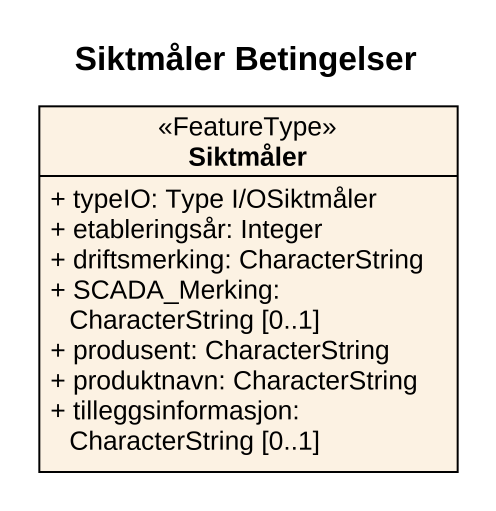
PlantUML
@startuml
title Siktmåler Betingelser
hide circle
hide empty members
skinparam classAttributeIconSize 0
class Siktmåler <<FeatureType>> {
  + typeIO: Type I/OSiktmåler
  + etableringsår: Integer
  + driftsmerking: CharacterString
  + SCADA_Merking: CharacterString [0..1]
  + produsent: CharacterString
  + produktnavn: CharacterString
  + tilleggsinformasjon: CharacterString [0..1]
}
@enduml
